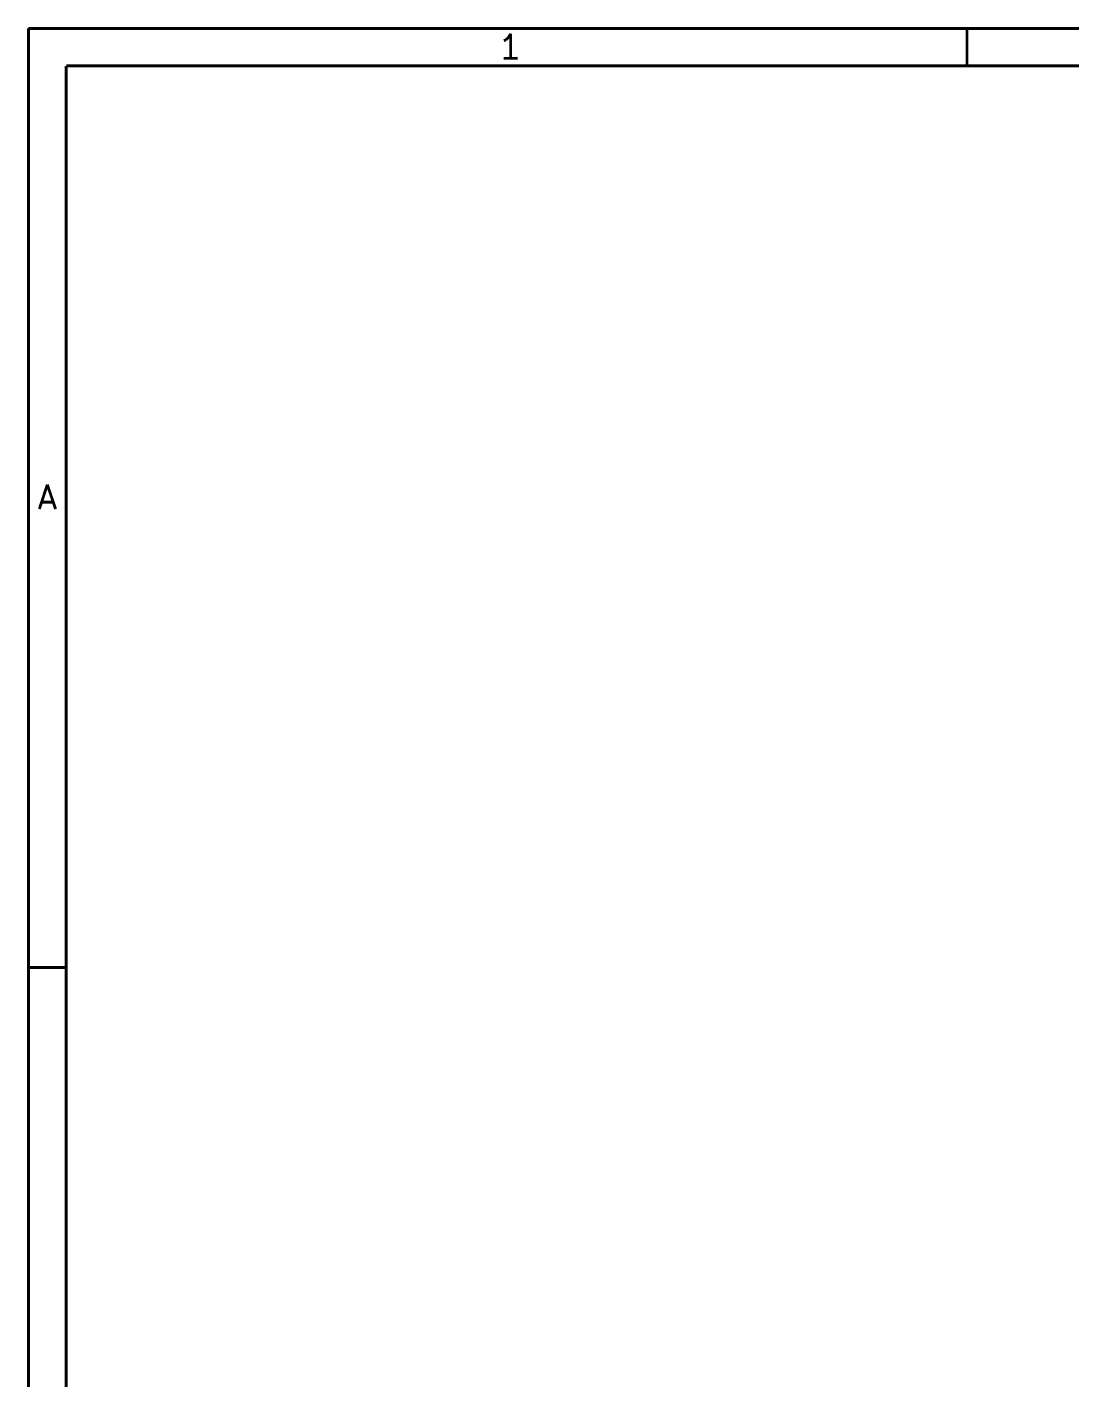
# Model space of a CAD drawing. Header units: millimetres. Extents: x 10 to 287, y 10 to 200.
# Drawn here: x 9.9 to 65.6, y 128.1 to 200.1 of the extents above; entities that cross this region are included whole.
import ezdxf

# ---------------------------------------------------------------- set-up
doc = ezdxf.new("R2010")
doc.units = ezdxf.units.MM
doc.layers.add('P', color=7, linetype='Continuous')

msp = doc.modelspace()

# ---------------------------------------------------------------- linework, layer by layer
at = {"layer": 'P', "const_width": 0.15}
for points in [[(9.984, 200.025), (9.984, 10.019)], [(286.985, 200.025), (9.984, 200.025)], [(35.56, 199.549), (35.437, 199.425)], [(35.683, 199.743), (35.56, 199.549)], [(35.683, 198.438), (35.683, 199.743)], [(59.99, 198.032), (59.99, 200.025)], [(35.437, 199.425), (35.313, 199.372)], [(36.054, 198.438), (35.313, 198.438)], [(11.994, 198.032), (11.994, 12.012)], [(284.992, 198.032), (11.994, 198.032)], [(10.566, 174.431), (10.989, 175.736)], [(10.989, 175.736), (11.43, 174.431)], [(10.689, 174.801), (11.307, 174.801)], [(9.984, 150.019), (11.994, 150.019)]]:
    msp.add_lwpolyline(points, dxfattribs=at)

doc.saveas('drawing.dxf')
